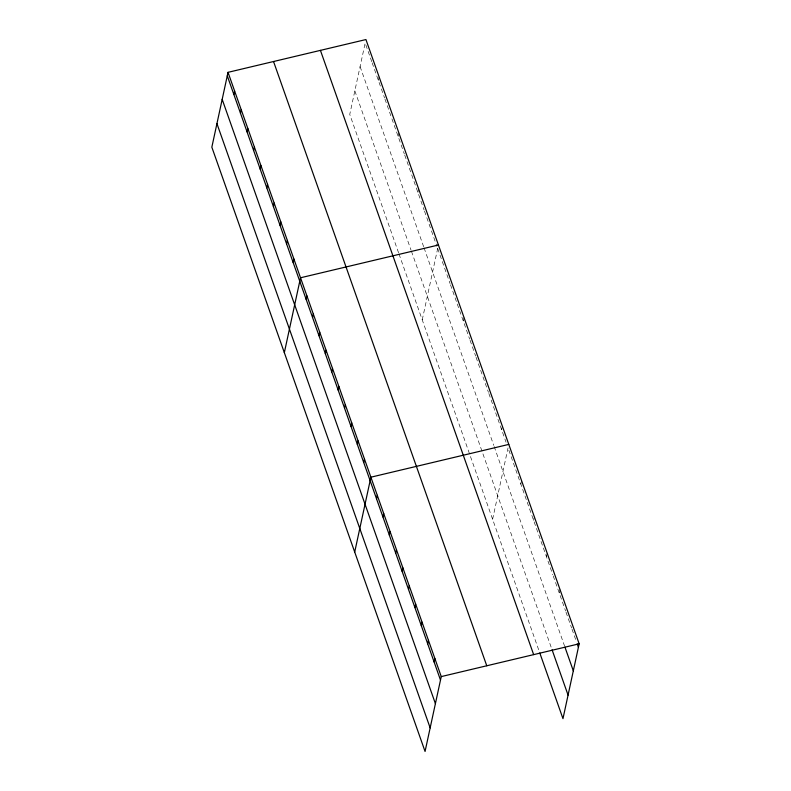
<?xml version="1.0" encoding="UTF-8"?>
<svg xmlns="http://www.w3.org/2000/svg" width="791" height="791" viewBox="0 0 791 791"><rect width="100%" height="100%" fill="white"/><g stroke="black" fill="none" stroke-linecap="round" stroke-linejoin="round"><path stroke-width="0.59" stroke-dasharray="3.96 2.97" d="M378.365 80.385L379.116 76.905M398.13 136.418L398.882 132.937M417.905 192.45L418.657 188.97M422.246 319.851L438.432 245.002M463.269 320.998L464.02 317.507M501.642 429.76L502.394 426.28M492.615 519.262L508.04 447.894M520.834 484.141L521.585 480.661M533.628 520.399L534.38 516.918M546.423 556.656L547.174 553.176M559.217 592.914L559.969 589.433M371.77 61.708L365.175 43.03L349.751 114.408L398.595 252.833M372.156 62.805L384.564 97.965M384.95 99.063L391.545 117.74M391.931 118.838L404.339 153.998M404.725 155.095L411.31 173.773M411.706 174.87L424.105 210.03M424.5 211.128L431.085 229.805M431.471 230.903L436.899 246.288M437.68 248.483L450.069 283.603M450.475 284.74L456.872 302.864M457.267 304.001L469.656 339.121M470.062 340.259L475.658 356.118M476.053 357.255L488.452 392.376M488.848 393.503L495.245 411.636M495.65 412.764L506.042 442.228M508.84 450.158L526.836 501.138M527.231 502.275L552.82 574.79M553.216 575.917L565.614 611.038M566.01 612.175L571.606 628.034M572.012 629.171L576.412 641.63M360.083 66.582L423.669 246.762M424.055 247.87L493.752 445.382M494.157 446.52L564.517 645.921M354.843 90.856L411.053 250.154M411.439 251.261L551.673 648.66M398.98 253.931L539.383 651.824"/><path stroke-width="1.19" d="M228.026 72.337L211.84 147.185L425.064 751.45L441.249 676.592L228.026 72.337L365.936 39.55L579.16 643.815L562.974 718.663L539.788 652.951M233.859 94.495L234.611 91.005M240.454 113.172L241.206 109.682M247.039 131.85L247.801 128.36M253.634 150.527L254.386 147.037M260.229 169.205L260.981 165.714M266.814 187.882L267.566 184.392M273.409 206.56L274.161 203.069M279.994 225.237L280.746 221.747M286.589 243.915L287.341 240.424M293.174 262.592L293.936 259.102M284.335 352.638L300.521 277.779L438.432 245.002M306.166 299.394L306.918 295.913M312.564 317.517L313.315 314.037M318.961 335.651L319.712 332.161M325.358 353.775L326.11 350.294M331.755 371.908L332.507 368.418M338.153 390.032L338.904 386.552M344.55 408.156L345.301 404.676M350.947 426.29L351.698 422.809M357.344 444.413L358.096 440.933M363.731 462.547L364.493 459.057M354.704 552.039L370.89 477.191L508.791 444.404M376.526 498.805L377.287 495.314M382.923 516.928L383.684 513.448M389.32 535.052L390.082 531.572M395.718 553.186L396.469 549.696M402.115 571.31L402.866 567.829M408.512 589.443L409.263 585.953M414.909 607.567L415.661 604.087M421.306 625.691L422.058 622.21M427.704 643.825L428.455 640.334M434.101 661.948L434.852 658.468M441.249 676.592L579.16 643.815M577.203 643.894L578.409 647.295M564.922 647.058L573.317 670.847M552.078 649.797L568.067 695.111M320.424 50.367L533.648 654.632M273.538 61.51L486.762 665.775M227.274 75.817L440.498 680.082M222.182 99.369L435.406 703.634M216.932 123.633L430.156 727.898"/></g></svg>
